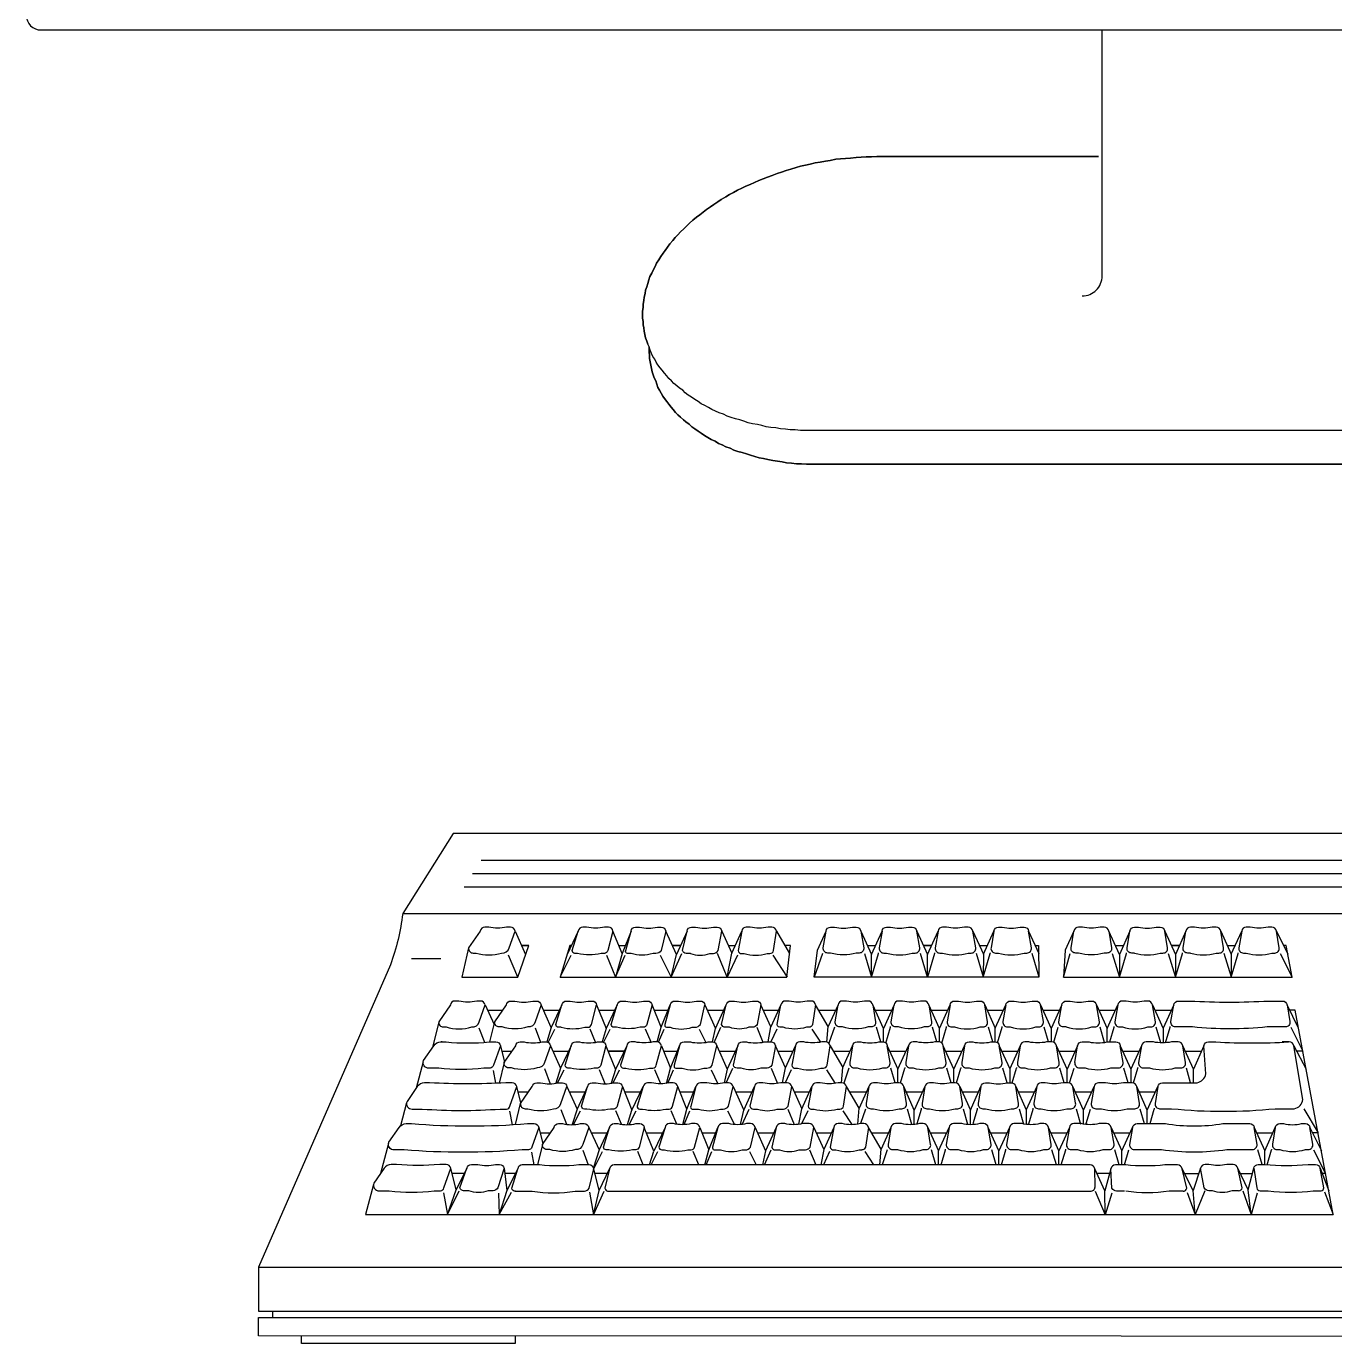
# Model space of a CAD drawing. Header units: millimetres. Extents: x 1474 to 2240, y 2278 to 2630.
# Drawn here: x 1905.55 to 1948.39, y 2530.55 to 2573.69 of the extents above; entities that cross this region are included whole.
import ezdxf

# ---------------------------------------------------------------- set-up
doc = ezdxf.new("R2010")
doc.units = ezdxf.units.MM

# ---------------------------------------------------------------- blocks, each defined once
blk = doc.blocks.new('comp4')
for p, q in [((-15.459, 32.395), (-15.507, 32.49)), ((-15.459, 32.395), (-15.507, 32.49)), ((-15.423, 32.287), (-15.459, 32.395)), ((-15.423, 32.287), (-15.459, 32.395)), ((-15.387, 32.18), (-15.423, 32.287)), ((-15.387, 32.18), (-15.423, 32.287)), ((-15.34, 32.085), (-15.387, 32.18)), ((-15.34, 32.085), (-15.387, 32.18)), ((-15.28, 31.989), (-15.34, 32.085)), ((-15.28, 31.989), (-15.34, 32.085)), ((-15.232, 31.894), (-15.28, 31.989)), ((-15.232, 31.894), (-15.28, 31.989)), ((-15.173, 31.81), (-15.232, 31.894)), ((-15.173, 31.81), (-15.232, 31.894)), ((-15.101, 31.715), (-15.173, 31.81)), ((-15.101, 31.715), (-15.173, 31.81)), ((-15.029, 31.631), (-15.101, 31.715)), ((-15.029, 31.631), (-15.101, 31.715)), ((-14.958, 31.536), (-15.029, 31.631)), ((-14.958, 31.536), (-15.029, 31.631)), ((-14.886, 31.452), (-14.958, 31.536)), ((-14.886, 31.452), (-14.958, 31.536)), ((-14.815, 31.357), (-14.886, 31.452)), ((-14.815, 31.357), (-14.886, 31.452)), ((-14.731, 31.285), (-14.815, 31.357)), ((-14.731, 31.285), (-14.815, 31.357)), ((-14.648, 31.202), (-14.731, 31.285)), ((-14.648, 31.202), (-14.731, 31.285)), ((-14.552, 31.118), (-14.648, 31.202)), ((-14.552, 31.118), (-14.648, 31.202)), ((-14.469, 31.047), (-14.552, 31.118)), ((-14.469, 31.047), (-14.552, 31.118)), ((-14.361, 30.975), (-14.469, 31.047)), ((-14.361, 30.975), (-14.469, 31.047)), ((-14.278, 30.892), (-14.361, 30.975)), ((-14.278, 30.892), (-14.361, 30.975)), ((-14.182, 30.82), (-14.278, 30.892)), ((-14.182, 30.82), (-14.278, 30.892)), ((-14.075, 30.748), (-14.182, 30.82)), ((-14.075, 30.748), (-14.182, 30.82)), ((-13.968, 30.677), (-14.075, 30.748)), ((-13.968, 30.677), (-14.075, 30.748)), ((-13.86, 30.605), (-13.968, 30.677)), ((-13.86, 30.605), (-13.968, 30.677)), ((-13.753, 30.534), (-13.86, 30.605)), ((-13.753, 30.534), (-13.86, 30.605)), ((-13.634, 30.474), (-13.753, 30.534)), ((-13.634, 30.474), (-13.753, 30.534)), ((-13.514, 30.414), (-13.634, 30.474)), ((-13.514, 30.414), (-13.634, 30.474)), ((-13.407, 30.343), (-13.514, 30.414)), ((-13.407, 30.343), (-13.514, 30.414)), ((-13.288, 30.295), (-13.407, 30.343)), ((-13.288, 30.295), (-13.407, 30.343)), ((-13.168, 30.235), (-13.288, 30.295)), ((-13.168, 30.235), (-13.288, 30.295)), ((-13.025, 30.188), (-13.168, 30.235)), ((-13.025, 30.188), (-13.168, 30.235)), ((-12.906, 30.128), (-13.025, 30.188)), ((-12.906, 30.128), (-13.025, 30.188)), ((-12.775, 30.08), (-12.906, 30.128)), ((-12.775, 30.08), (-12.906, 30.128)), ((-12.631, 30.045), (-12.775, 30.08)), ((-12.631, 30.045), (-12.775, 30.08)), ((-12.488, 30.009), (-12.631, 30.045)), ((-12.488, 30.009), (-12.631, 30.045)), ((-12.357, 29.961), (-12.488, 30.009)), ((-12.357, 29.961), (-12.488, 30.009)), ((-12.214, 29.913), (-12.357, 29.961)), ((-12.214, 29.913), (-12.357, 29.961)), ((-12.071, 29.878), (-12.214, 29.913)), ((-12.071, 29.878), (-12.214, 29.913)), ((-11.916, 29.854), (-12.071, 29.878)), ((-11.916, 29.854), (-12.071, 29.878)), ((-11.773, 29.818), (-11.916, 29.854)), ((-11.773, 29.818), (-11.916, 29.854)), ((-11.629, 29.782), (-11.773, 29.818)), ((-11.629, 29.782), (-11.773, 29.818)), ((-11.474, 29.758), (-11.629, 29.782)), ((-11.474, 29.758), (-11.629, 29.782)), ((-11.307, 29.746), (-11.474, 29.758)), ((-11.307, 29.746), (-11.474, 29.758)), ((-11.164, 29.711), (-11.307, 29.746)), ((-11.164, 29.711), (-11.307, 29.746)), ((-10.997, 29.699), (-11.164, 29.711)), ((-10.997, 29.699), (-11.164, 29.711)), ((-10.842, 29.675), (-10.997, 29.699)), ((-10.842, 29.675), (-10.997, 29.699)), ((-10.675, 29.675), (-10.842, 29.675)), ((-10.675, 29.675), (-10.842, 29.675)), ((-10.508, 29.663), (-10.675, 29.675)), ((-10.508, 29.663), (-10.675, 29.675)), ((-10.341, 29.663), (-10.508, 29.663)), ((-10.341, 29.663), (-10.508, 29.663)), ((-10.174, 29.663), (-10.341, 29.663)), ((-10.174, 29.663), (-10.341, 29.663)), ((-9.995, 29.663), (-10.174, 29.663)), ((-9.995, 29.663), (-10.174, 29.663)), ((17.934, 29.663), (-9.995, 29.663)), ((17.934, 29.663), (-9.995, 29.663)), ((-20.966, 15.59), (18.876, 15.59)), ((-21.241, 15.152), (19.151, 15.152)), ((-21.517, 14.715), (19.426, 14.715)), ((-23.531, 13.84), (21.441, 13.84)), ((-8.528, 13.267), (-8.18, 12.496)), ((-19.766, 11.754), (-19.403, 12.788)), ((-16.452, 12.788), (-16.246, 12.788)), ((-12.901, 11.754), (-12.754, 12.544)), ((-12.864, 12.788), (-12.644, 12.788)), ((-8.311, 12.788), (-8.048, 12.788)), ((-6.346, 11.754), (-6.575, 12.532)), ((-4.511, 11.754), (-4.741, 12.532)), ((-4.643, 12.788), (-4.389, 12.788)), ((-2.686, 11.754), (-2.916, 12.532)), ((-0.194, 12.788), (0.069, 12.788)), ((3.606, 11.754), (3.376, 12.532)), ((3.475, 12.788), (3.729, 12.788)), ((-23.248, 12.364), (-22.285, 12.364)), ((-14.739, 11.754), (-14.567, 12.496)), ((-11.409, 12.476), (-10.941, 11.754)), ((-1.896, 11.754), (5.597, 11.754)), ((-20.754, 10.673), (-20.257, 10.673)), ((-18.919, 10.673), (-18.402, 10.673)), ((-17.111, 10.673), (-16.585, 10.673)), ((-15.294, 10.673), (-14.843, 10.673)), ((-13.556, 10.673), (-13.018, 10.673)), ((-11.722, 10.673), (-11.226, 10.673)), ((-9.907, 10.673), (-9.354, 10.673)), ((-8.058, 10.673), (-7.52, 10.673)), ((-6.224, 10.673), (-5.686, 10.673)), ((-4.389, 10.673), (-3.86, 10.673)), ((-2.564, 10.673), (-2.026, 10.673)), ((-0.73, 10.673), (-0.192, 10.673)), ((1.104, 10.673), (1.642, 10.673)), ((-21.044, 10.092), (-20.858, 9.622)), ((-19.198, 10.101), (-19.019, 9.625)), ((-18.666, 10.111), (-18.817, 9.634)), ((-18.77, 9.618), (-18.552, 10.057)), ((-17.215, 9.622), (-17.396, 10.057)), ((-16.954, 9.619), (-16.736, 10.057)), ((-15.398, 9.622), (-15.58, 10.057)), ((-15.154, 9.626), (-14.969, 10.057)), ((-13.818, 10.057), (-13.6, 9.62)), ((-13.33, 9.62), (-13.109, 10.113)), ((-11.937, 10.113), (-11.739, 9.625)), ((-11.565, 9.636), (-11.474, 10.124)), ((-11.282, 10.057), (-11.48, 9.636)), ((-10.129, 10.057), (-9.85, 9.627)), ((-9.637, 9.628), (-9.595, 10.139)), ((-9.393, 10.113), (-9.574, 9.589)), ((-7.878, 9.636), (-8.019, 10.113)), ((-7.789, 9.634), (-7.789, 10.077)), ((-6.043, 9.636), (-6.184, 10.113)), ((-4.209, 9.636), (-4.35, 10.113)), ((-4.128, 9.635), (-4.125, 10.087)), ((-2.384, 9.636), (-2.525, 10.113)), ((-2.21, 9.622), (-2.065, 10.113)), ((-0.545, 9.62), (-0.691, 10.113)), ((-0.461, 9.636), (-0.461, 10.077)), ((1.294, 9.603), (1.143, 10.113)), ((-18.692, 9.51), (-18.359, 8.773)), ((-15.058, 9.51), (-14.763, 8.775)), ((-9.534, 9.51), (-9.12, 8.801)), ((-3.307, 9.51), (-3.65, 8.749)), ((-1.428, 9.51), (-1.776, 8.739)), ((2.71, 9.51), (2.362, 8.739)), ((-20.289, 9.335), (-19.951, 9.335)), ((-18.613, 9.335), (-18.095, 9.335)), ((-14.988, 9.335), (-14.537, 9.335)), ((-13.17, 9.335), (-12.632, 9.335)), ((-11.247, 9.335), (-10.751, 9.335)), ((-9.432, 9.335), (-8.879, 9.335)), ((-7.583, 9.335), (-7.045, 9.335)), ((-5.749, 9.335), (-5.211, 9.335)), ((-3.915, 9.335), (-3.385, 9.335)), ((-2.045, 9.335), (-1.507, 9.335)), ((0.046, 9.335), (0.584, 9.335)), ((2.093, 9.335), (2.631, 9.335)), ((-22.861, 8.98), (-23.088, 8.122)), ((-20.573, 8.704), (-20.493, 8.281)), ((-18.891, 8.763), (-18.704, 8.263)), ((-18.458, 8.291), (-18.246, 8.719)), ((-16.9, 8.263), (-17.09, 8.719)), ((-16.642, 8.291), (-16.429, 8.719)), ((-15.083, 8.263), (-15.274, 8.719)), ((-14.848, 8.286), (-14.663, 8.719)), ((-13.432, 8.719), (-13.206, 8.265)), ((-12.938, 8.297), (-12.723, 8.775)), ((-11.463, 8.775), (-11.26, 8.277)), ((-10.807, 8.719), (-11.005, 8.297)), ((-9.654, 8.719), (-9.369, 8.278)), ((-8.918, 8.775), (-9.087, 8.286)), ((-7.403, 8.297), (-7.544, 8.775)), ((-5.568, 8.297), (-5.71, 8.775)), ((-3.734, 8.297), (-3.875, 8.775)), ((-1.865, 8.297), (-2.006, 8.775)), ((-1.689, 8.291), (-1.546, 8.775)), ((0.227, 8.297), (0.086, 8.775)), ((2.274, 8.297), (2.133, 8.775)), ((-19.751, 7.997), (-19.412, 7.997)), ((-18.075, 7.997), (-17.557, 7.997)), ((-16.336, 8.172), (-16.024, 7.395)), ((-16.266, 7.997), (-15.741, 7.997)), ((-14.45, 7.997), (-13.999, 7.997)), ((-14.224, 7.437), (-13.928, 8.172)), ((-12.711, 8.172), (-12.363, 7.401)), ((-12.632, 7.997), (-12.094, 7.997)), ((-10.787, 8.172), (-10.461, 7.448)), ((-10.708, 7.997), (-10.213, 7.997)), ((-8.894, 7.997), (-8.341, 7.997)), ((-8.262, 8.172), (-8.582, 7.463)), ((-7.045, 7.997), (-6.507, 7.997)), ((-6.428, 8.172), (-6.776, 7.401)), ((-5.289, 8.172), (-4.941, 7.401)), ((-5.21, 7.997), (-4.672, 7.997)), ((-3.376, 7.997), (-2.847, 7.997)), ((-2.768, 8.172), (-3.112, 7.411)), ((-1.507, 7.997), (-0.969, 7.997)), ((0.585, 7.997), (1.123, 7.997)), ((-23.403, 7.642), (-23.602, 6.885)), ((-20.035, 7.365), (-19.951, 6.924)), ((-18.353, 7.425), (-18.17, 6.936)), ((-17.933, 6.927), (-17.707, 7.381)), ((-16.367, 6.938), (-16.552, 7.381)), ((-16.117, 6.927), (-15.891, 7.381)), ((-14.55, 6.938), (-14.735, 7.381)), ((-14.319, 6.926), (-14.124, 7.381)), ((-12.894, 7.381), (-12.669, 6.93)), ((-12.411, 6.934), (-12.185, 7.437)), ((-10.924, 7.437), (-10.716, 6.925)), ((-10.269, 7.38), (-10.47, 6.951)), ((-9.116, 7.38), (-8.821, 6.925)), ((-8.38, 7.437), (-8.544, 6.959)), ((-6.856, 6.931), (-7.005, 7.437)), ((-5.022, 6.931), (-5.171, 7.437)), ((-3.188, 6.931), (-3.337, 7.437)), ((-1.319, 6.935), (-1.467, 7.437)), ((-1.149, 6.959), (-1.008, 7.437)), ((0.766, 6.954), (0.624, 7.437)), ((-23.417, 6.959), (-23.373, 6.959)), ((-19.077, 6.833), (-18.942, 6.3)), ((-19.033, 6.659), (-18.695, 6.659)), ((-17.357, 6.659), (-16.839, 6.659)), ((-16.757, 6.833), (-17.103, 6.097)), ((-15.548, 6.659), (-15.023, 6.659)), ((-13.732, 6.659), (-13.281, 6.659)), ((-11.914, 6.659), (-11.338, 6.659)), ((-11.297, 6.833), (-11.645, 6.063)), ((-10.07, 6.833), (-9.743, 6.11)), ((-9.991, 6.659), (-9.495, 6.659)), ((-8.176, 6.659), (-7.623, 6.659)), ((-6.255, 6.659), (-5.717, 6.659)), ((-4.277, 6.659), (-3.739, 6.659)), ((-2.307, 6.659), (-1.778, 6.659)), ((-0.249, 6.659), (0.289, 6.659)), ((4.435, 6.659), (4.964, 6.659)), ((-23.998, 6.304), (-24.257, 5.321)), ((-18.956, 6.28), (-19.115, 5.607)), ((-17.636, 6.087), (-17.456, 5.607)), ((-17.28, 5.459), (-16.99, 6.043)), ((-15.652, 5.607), (-15.834, 6.043)), ((-15.444, 5.607), (-15.306, 6.057)), ((-15.39, 5.607), (-15.173, 6.043)), ((-13.836, 5.607), (-14.018, 6.043)), ((-13.639, 5.607), (-13.507, 6.099)), ((-13.593, 5.607), (-13.407, 6.043)), ((-12.176, 6.043), (-11.959, 5.607)), ((-11.688, 5.607), (-11.467, 6.099)), ((-10.207, 6.099), (-10.007, 5.607)), ((-9.551, 6.042), (-9.756, 5.607)), ((-8.398, 6.042), (-8.116, 5.607)), ((-7.907, 5.607), (-7.864, 6.125)), ((-7.662, 6.099), (-7.832, 5.607)), ((-6.07, 5.607), (-6.215, 6.099)), ((-5.986, 5.607), (-5.986, 6.063)), ((-4.093, 5.607), (-4.238, 6.099)), ((-4.008, 5.607), (-4.008, 6.063)), ((-2.123, 5.607), (-2.268, 6.099)), ((-2.045, 5.607), (-2.043, 6.073)), ((-0.065, 5.607), (-0.21, 6.099)), ((0.105, 5.607), (0.25, 6.099)), ((4.615, 5.621), (4.474, 6.099)), ((4.705, 5.621), (4.708, 6.073)), ((-19.317, 6.027), (-19.237, 5.607)), ((-21.517, 5.321), (-21.913, 5.321)), ((-21.431, 5.495), (-21.778, 4.786)), ((-20.213, 5.495), (-20.126, 4.772)), ((-19.846, 5.321), (-20.192, 5.321)), ((-16.835, 5.321), (-17.234, 5.321)), ((-0.385, 5.321), (-0.795, 5.321)), ((2.079, 5.321), (2.54, 5.321)), ((3.901, 5.321), (4.297, 5.321)), ((-17.279, 3.968), (-16.93, 4.746)), ((-0.856, 4.746), (-0.521, 3.968)), ((2.734, 4.76), (2.417, 3.982)), ((4.45, 4.684), (4.255, 3.982)), ((-28.254, 2.259), (28.254, 2.259)), ((-27.798, 0.817), (-27.798, 0.609))]:
    blk.add_line(p, q)
for points in [[(43.826, 98.366), (-35.379, 98.366, 0.414214), (-35.858, 97.887), (-35.858, 43.252, 0.414214), (-35.379, 42.774), (43.826, 42.774, 0.414214), (44.304, 43.252), (44.304, 97.887, 0.414214)], [(21.441, 13.84), (19.789, 16.465), (-21.879, 16.465), (-23.531, 13.84, -0.057513), (-23.936, 12.157), (-28.254, 2.259), (-28.254, 0.817), (28.254, 0.817), (28.254, 2.259), (22.024, 12.157, -0.10495)], [(-16.485, 8.297, -0.366309), (-16.336, 8.172), (-16.509, 7.53, -0.339883), (-16.617, 7.437), (-16.726, 7.437, -0.117655), (-17.497, 7.437), (-17.582, 7.437, -0.415382), (-17.673, 7.53), (-17.475, 8.172, -0.366309), (-17.326, 8.297), (-17.199, 8.297, 0.116602), (-16.612, 8.297)], [(-14.796, 8.297, -0.116602), (-15.383, 8.297), (-15.51, 8.297, 0.366309), (-15.658, 8.172), (-15.856, 7.53, 0.415382), (-15.766, 7.437), (-15.68, 7.437, 0.117655), (-14.91, 7.437), (-14.801, 7.437, 0.339883), (-14.693, 7.53), (-14.52, 8.172, 0.366309), (-14.669, 8.297)], [(-12.859, 8.297), (-12.986, 8.297, -0.116602), (-13.573, 8.297), (-13.78, 8.297, 0.366309), (-13.928, 8.172), (-14.101, 7.53, 0.510207), (-14.048, 7.437), (-13.846, 7.437, 0.158155), (-13.129, 7.437), (-13.036, 7.437, 0.245408), (-12.859, 7.53), (-12.711, 8.172, 0.366309)], [(-11.268, 7.437), (-11.062, 7.437, 0.219664), (-10.907, 7.53), (-10.787, 8.172, 0.366309), (-10.936, 8.297), (-11.152, 8.297, -0.116602), (-11.739, 8.297), (-11.866, 8.297, 0.366309), (-12.015, 8.172), (-12.163, 7.53, 0.348383), (-12.041, 7.437), (-11.907, 7.437, 0.176)], [(-7.272, 8.297), (-7.399, 8.297, -0.116602), (-7.986, 8.297), (-8.113, 8.297, 0.366309), (-8.262, 8.172), (-8.355, 7.618, 0.452116), (-8.205, 7.448), (-8.112, 7.448, 0.148441), (-7.273, 7.448), (-7.18, 7.448, 0.452116), (-7.031, 7.618), (-7.124, 8.172, 0.366309)], [(-5.346, 7.448, 0.452116), (-5.197, 7.618), (-5.289, 8.172, 0.366309), (-5.438, 8.297), (-5.565, 8.297, -0.116602), (-6.152, 8.297), (-6.279, 8.297, 0.366309), (-6.428, 8.172), (-6.521, 7.618, 0.452116), (-6.371, 7.448), (-6.278, 7.448, 0.148441), (-5.439, 7.448)], [(0.07, 8.297, -0.116602), (-0.516, 8.297), (-0.741, 8.297, 0.366309), (-0.89, 8.172), (-0.983, 7.618, 0.452116), (-0.833, 7.448), (-0.643, 7.448, 0.148441), (0.197, 7.448), (0.449, 7.448, 0.452116), (0.599, 7.618), (0.506, 8.172, 0.366309), (0.357, 8.297)], [(-23.984, 6.347), (-23.648, 6.833, -0.235369), (-23.417, 6.959), (-23.246, 6.959, 0.039619), (-19.44, 6.959), (-19.226, 6.959, -0.366309), (-19.077, 6.833), (-19.305, 6.192, -0.339883), (-19.413, 6.099), (-19.624, 6.099, -0.04049), (-23.489, 6.099), (-23.814, 6.099, -0.567671)], [(-17.632, 6.28, -0.37843), (-17.874, 6.11, -0.148441), (-18.714, 6.11), (-18.807, 6.11, -0.452116), (-18.956, 6.28), (-18.574, 6.833, -0.366309), (-18.425, 6.959), (-18.299, 6.959, 0.116602), (-17.712, 6.959), (-17.585, 6.959, -0.366309), (-17.436, 6.833)], [(-16.608, 6.959), (-16.481, 6.959, 0.116602), (-15.895, 6.959), (-15.768, 6.959, -0.366309), (-15.619, 6.833), (-15.791, 6.192, -0.339883), (-15.9, 6.099), (-16.008, 6.099, -0.117655), (-16.779, 6.099), (-16.865, 6.099, -0.415382), (-16.955, 6.192), (-16.757, 6.833, -0.366309)], [(-12.319, 6.099, 0.245408), (-12.141, 6.192), (-11.993, 6.833, 0.366309), (-12.142, 6.959), (-12.269, 6.959, -0.116602), (-12.856, 6.959), (-13.062, 6.959, 0.366309), (-13.211, 6.833), (-13.383, 6.192, 0.510207), (-13.33, 6.099), (-13.128, 6.099, 0.158155), (-12.412, 6.099)], [(-11.324, 6.099), (-11.189, 6.099, 0.176), (-10.55, 6.099), (-10.344, 6.099, 0.219664), (-10.189, 6.192), (-10.07, 6.833, 0.366309), (-10.218, 6.959), (-10.434, 6.959, -0.116602), (-11.021, 6.959), (-11.148, 6.959, 0.366309), (-11.297, 6.833), (-11.445, 6.192, 0.348383)], [(-20.728, 4.76, -0.176), (-21.367, 4.76), (-21.537, 4.76, -0.348383), (-21.659, 4.854), (-21.431, 5.495, -0.366309), (-21.283, 5.621), (-21.076, 5.621, 0.116602), (-20.489, 5.621), (-20.362, 5.621, -0.366309), (-20.213, 5.495), (-20.411, 4.854, -0.219664), (-20.566, 4.76)], [(-16.786, 4.746), (-1.01, 4.746, 0.448245), (-0.859, 4.891), (-0.869, 5.481, 0.366309), (-1.018, 5.607), (-16.611, 5.607, 0.366309), (-16.76, 5.481), (-16.908, 4.84, 0.348383)]]:
    blk.add_lwpolyline(points, format="xyb", close=True)
for points in [[(-1.278, 34.063, 0.414214), (-0.624, 34.717), (-0.624, 42.774)], [(-19.854, 13.267, 0.366309), (-20.002, 13.393), (-20.129, 13.393, -0.116602), (-20.716, 13.393), (-20.843, 13.393, 0.366309), (-20.992, 13.267), (-21.374, 12.714), (-21.6, 11.754), (-19.766, 11.754), (-20.069, 12.481)], [(-16.645, 13.267, 0.366309), (-16.794, 13.393), (-16.921, 13.393, -0.116602), (-17.508, 13.393), (-17.635, 13.393, 0.366309), (-17.783, 13.267)], [(-16.053, 13.267, -0.366309), (-15.905, 13.393), (-15.778, 13.393, 0.116602), (-15.191, 13.393), (-15.064, 13.393, -0.366309), (-14.915, 13.267)], [(-14.219, 13.267, -0.366309), (-14.07, 13.393), (-13.943, 13.393, 0.116602), (-13.357, 13.393), (-13.23, 13.393, -0.366309), (-13.081, 13.267)], [(-11.289, 13.267, 0.366309), (-11.438, 13.393), (-11.565, 13.393, -0.116602), (-12.152, 13.393), (-12.279, 13.393, 0.366309), (-12.428, 13.267)], [(-9.784, 12.532), (-10.052, 11.754), (-9.949, 12.639), (-9.666, 13.267, -0.366309), (-9.517, 13.393), (-9.39, 13.393, 0.116602), (-8.803, 13.393), (-8.676, 13.393, -0.366309), (-8.528, 13.267), (-8.435, 12.714, -0.452116), (-8.584, 12.544), (-8.677, 12.544, -0.148441), (-9.516, 12.544), (-9.609, 12.544, -0.452116), (-9.759, 12.714), (-9.666, 13.267)], [(-7.832, 13.267, -0.366309), (-7.683, 13.393), (-7.556, 13.393, 0.116602), (-6.969, 13.393), (-6.842, 13.393, -0.366309), (-6.693, 13.267), (-6.346, 12.496)], [(-4.859, 13.267, 0.366309), (-5.008, 13.393), (-5.135, 13.393, -0.116602), (-5.722, 13.393), (-5.849, 13.393, 0.366309), (-5.998, 13.267)], [(-4.172, 13.267, -0.366309), (-4.024, 13.393), (-3.897, 13.393, 0.116602), (-3.31, 13.393), (-3.183, 13.393, -0.366309), (-3.034, 13.267)], [(-0.41, 13.267, 0.366309), (-0.559, 13.393), (-0.686, 13.393, -0.116602), (-1.273, 13.393), (-1.4, 13.393, 0.366309), (-1.549, 13.267)], [(0.286, 13.267, -0.366309), (0.434, 13.393), (0.561, 13.393, 0.116602), (1.148, 13.393), (1.275, 13.393, -0.366309), (1.424, 13.267)], [(3.258, 13.267, 0.366309), (3.109, 13.393), (2.982, 13.393, -0.116602), (2.396, 13.393), (2.269, 13.393, 0.366309), (2.12, 13.267)], [(5.084, 13.267, 0.366309), (4.935, 13.393), (4.808, 13.393, -0.116602), (4.221, 13.393), (4.094, 13.393, 0.366309), (3.945, 13.267)], [(-21.374, 12.714, 0.452116), (-21.224, 12.544), (-21.131, 12.544, 0.148441), (-20.292, 12.544, 0.37843), (-20.05, 12.714), (-19.854, 13.267), (-19.506, 12.496)], [(-16.349, 12.532), (-16.645, 13.267), (-16.818, 12.626, -0.339883), (-16.926, 12.532), (-17.035, 12.532, -0.117655), (-17.805, 12.532), (-17.891, 12.532, -0.415382), (-17.981, 12.626), (-17.783, 13.267), (-18.146, 12.496)], [(-14.111, 12.532), (-14.246, 12.532, -0.348383), (-14.367, 12.626), (-14.219, 13.267), (-14.567, 12.496), (-14.915, 13.267), (-15.063, 12.626, -0.245408), (-15.241, 12.532), (-15.334, 12.532, -0.158155), (-16.05, 12.532), (-16.173, 12.532, -0.510207), (-16.226, 12.626), (-16.053, 13.267), (-16.349, 12.532), (-16.559, 11.754)], [(-14.111, 12.532, 0.176), (-13.472, 12.532), (-13.355, 12.532, 0.219664), (-13.2, 12.626), (-13.081, 13.267), (-12.754, 12.544), (-12.428, 13.267), (-12.547, 12.626, 0.430901), (-12.42, 12.532), (-12.354, 12.532, 0.14784), (-11.592, 12.532), (-11.508, 12.532)], [(-11.511, 12.532, 0.341099), (-11.386, 12.626), (-11.289, 13.267), (-10.86, 12.532)], [(-8.41, 12.532), (-8.18, 11.754), (-8.18, 12.496), (-7.832, 13.267), (-7.925, 12.714, 0.452116), (-7.775, 12.544), (-7.682, 12.544, 0.148441), (-6.843, 12.544), (-6.75, 12.544, 0.452116), (-6.601, 12.714), (-6.693, 13.267)], [(-6.111, 12.556, -0.039916), (-6.116, 12.532), (-6.346, 11.754), (-6.346, 12.496), (-5.998, 13.267), (-6.09, 12.714, 0.452116), (-5.941, 12.544), (-5.848, 12.544, 0.148441), (-5.009, 12.544), (-4.916, 12.544, 0.452116), (-4.766, 12.714), (-4.859, 13.267), (-4.516, 12.506), (-4.52, 11.754), (-4.29, 12.532, 0.039916), (-4.285, 12.556)], [(-4.516, 12.506), (-4.172, 13.267), (-4.264, 12.72, 0.463798), (-4.115, 12.544), (-4.023, 12.544, 0.148441), (-3.183, 12.544), (-3.091, 12.544, 0.463798), (-2.942, 12.72), (-3.034, 13.267), (-2.699, 12.526)], [(-0.062, 12.496), (-0.41, 13.267), (-0.317, 12.714, -0.452116), (-0.467, 12.544), (-0.56, 12.544, -0.148441), (-1.399, 12.544), (-1.492, 12.544, -0.452116), (-1.641, 12.714), (-1.549, 13.267), (-1.832, 12.639), (-1.896, 11.754), (-1.667, 12.532)], [(0.435, 12.544), (0.342, 12.544, -0.452116), (0.193, 12.714), (0.286, 13.267), (-0.062, 12.496), (-0.062, 11.754)], [(0.435, 12.544, 0.148441), (1.275, 12.544), (1.367, 12.544, 0.452116), (1.517, 12.714), (1.424, 13.267), (1.772, 12.496)], [(2.269, 12.544), (2.177, 12.544, -0.452116), (2.027, 12.714), (2.12, 13.267), (1.772, 12.496), (1.772, 11.754)], [(2.269, 12.544, 0.148441), (3.109, 12.544), (3.201, 12.544, 0.452116), (3.351, 12.714), (3.258, 13.267), (3.602, 12.506), (3.597, 11.754), (3.827, 12.532, 0.039916), (3.832, 12.556)], [(3.602, 12.506), (3.945, 13.267), (3.853, 12.72, 0.463798), (4.002, 12.544), (4.095, 12.544, 0.148441), (4.934, 12.544), (5.027, 12.544, 0.463798), (5.175, 12.72), (5.084, 13.267), (5.457, 12.506)], [(-8.18, 11.754), (-7.95, 12.532, 0.039916), (-7.945, 12.556)], [(-0.292, 12.532), (-0.062, 11.754), (0.168, 12.532, 0.039916), (0.173, 12.556)], [(1.542, 12.532), (1.772, 11.754), (2.002, 12.532, 0.039916), (2.007, 12.556)], [(-20.832, 10.848, 0.366309), (-20.981, 10.974), (-21.108, 10.974, -0.116602), (-21.695, 10.974), (-21.822, 10.974, 0.366309), (-21.971, 10.848), (-22.353, 10.295), (-22.552, 9.453)], [(-22.353, 10.295, 0.452116), (-22.203, 10.125), (-22.11, 10.125, 0.148441), (-21.271, 10.125, 0.37843), (-21.029, 10.295), (-20.832, 10.848), (-20.541, 10.201)], [(-20.674, 9.636), (-20.518, 10.295), (-20.137, 10.848, -0.366309), (-19.988, 10.974), (-19.861, 10.974, 0.116602), (-19.274, 10.974), (-19.147, 10.974, -0.366309), (-18.998, 10.848)], [(-18.341, 10.113), (-18.427, 10.113, -0.415382), (-18.517, 10.207), (-18.319, 10.848), (-18.666, 10.111), (-18.998, 10.848), (-19.194, 10.295, -0.37843), (-19.437, 10.125, -0.148441), (-20.276, 10.125), (-20.369, 10.125, -0.452116), (-20.518, 10.295)], [(-18.341, 10.113, 0.117655), (-17.571, 10.113), (-17.462, 10.113, 0.339883), (-17.354, 10.207), (-17.181, 10.848), (-16.868, 10.071)], [(-18.319, 10.848, -0.366309), (-18.171, 10.974), (-18.044, 10.974, 0.116602), (-17.457, 10.974), (-17.33, 10.974, -0.366309), (-17.181, 10.848)], [(-15.069, 10.113), (-15.365, 10.848), (-15.538, 10.207, -0.339883), (-15.646, 10.113), (-15.754, 10.113, -0.117655), (-16.525, 10.113), (-16.611, 10.113, -0.415382), (-16.701, 10.207), (-16.503, 10.848), (-16.868, 10.071), (-17.003, 9.634)], [(-16.503, 10.848, -0.366309), (-16.354, 10.974), (-16.227, 10.974, 0.116602), (-15.641, 10.974), (-15.514, 10.974, -0.366309), (-15.365, 10.848)], [(-15.198, 9.635), (-15.069, 10.113), (-14.773, 10.848, -0.366309), (-14.624, 10.974), (-14.497, 10.974, 0.116602), (-13.91, 10.974), (-13.783, 10.974, -0.366309), (-13.635, 10.848)], [(-14.773, 10.848), (-14.946, 10.207, 0.510207), (-14.893, 10.113), (-14.77, 10.113, 0.158155), (-14.053, 10.113), (-13.96, 10.113, 0.245408), (-13.783, 10.207), (-13.635, 10.848), (-13.287, 10.077)], [(-13.389, 9.635), (-13.287, 10.077), (-12.939, 10.848, -0.366309), (-12.79, 10.974), (-12.663, 10.974, 0.116602), (-12.076, 10.974), (-11.949, 10.974, -0.366309), (-11.8, 10.848)], [(-10.227, 10.113), (-10.311, 10.113, -0.14784), (-11.074, 10.113), (-11.14, 10.113, -0.430901), (-11.267, 10.207), (-11.147, 10.848), (-11.474, 10.124), (-11.8, 10.848), (-11.92, 10.207, -0.219664), (-12.075, 10.113), (-12.192, 10.113, -0.176), (-12.831, 10.113), (-12.965, 10.113, -0.348383), (-13.087, 10.207), (-12.939, 10.848)], [(-10.009, 10.848, 0.366309), (-10.158, 10.974), (-10.285, 10.974, -0.116602), (-10.872, 10.974), (-10.998, 10.974, 0.366309), (-11.147, 10.848)], [(-5.955, 10.077), (-6.303, 10.848), (-6.21, 10.295, -0.452116), (-6.359, 10.125), (-6.452, 10.125, -0.148441), (-7.291, 10.125), (-7.384, 10.125, -0.452116), (-7.534, 10.295), (-7.441, 10.848), (-7.789, 10.077), (-8.137, 10.848), (-8.044, 10.295, -0.452116), (-8.193, 10.125), (-8.286, 10.125, -0.148441), (-9.126, 10.125), (-9.218, 10.125, -0.452116), (-9.368, 10.295), (-9.275, 10.848), (-9.595, 10.139), (-10.009, 10.848), (-10.106, 10.207, -0.341099), (-10.231, 10.113)], [(-8.137, 10.848, 0.366309), (-8.285, 10.974), (-8.412, 10.974, -0.116602), (-8.999, 10.974), (-9.126, 10.974, 0.366309), (-9.275, 10.848)], [(-6.303, 10.848, 0.366309), (-6.451, 10.974), (-6.578, 10.974, -0.116602), (-7.165, 10.974), (-7.292, 10.974, 0.366309), (-7.441, 10.848)], [(-5.955, 9.634), (-5.955, 10.077), (-5.607, 10.848), (-5.7, 10.295, 0.452116), (-5.55, 10.125), (-5.457, 10.125, 0.148441), (-4.618, 10.125), (-4.525, 10.125)], [(-5.607, 10.848, -0.366309), (-5.458, 10.974), (-5.331, 10.974, 0.116602), (-4.744, 10.974), (-4.617, 10.974, -0.366309), (-4.468, 10.848)], [(-4.525, 10.125, 0.452116), (-4.375, 10.295), (-4.468, 10.848), (-4.125, 10.087), (-3.781, 10.848), (-3.873, 10.3, 0.463798), (-3.724, 10.125), (-3.632, 10.125, 0.148441), (-2.793, 10.125), (-2.7, 10.125, 0.463798), (-2.551, 10.3), (-2.643, 10.848), (-2.295, 10.077)], [(-3.781, 10.848, -0.366309), (-3.633, 10.974), (-3.506, 10.974, 0.116602), (-2.919, 10.974), (-2.792, 10.974, -0.366309), (-2.643, 10.848)], [(-1.798, 10.125), (-1.89, 10.125, -0.452116), (-2.04, 10.295), (-1.947, 10.848), (-2.295, 10.077), (-2.295, 9.636)], [(-1.947, 10.848, -0.366309), (-1.798, 10.974), (-1.671, 10.974, 0.116602), (-1.085, 10.974), (-0.958, 10.974, -0.366309), (-0.809, 10.848)], [(-1.798, 10.125, 0.148441), (-0.958, 10.125), (-0.866, 10.125, 0.452116), (-0.716, 10.295), (-0.809, 10.848), (-0.461, 10.077), (-0.113, 10.848), (-0.206, 10.295, 0.452116), (-0.056, 10.125), (0.037, 10.125, 0.148441), (0.876, 10.125), (0.969, 10.125, 0.452116), (1.118, 10.295), (1.025, 10.848), (1.373, 10.077)], [(1.025, 10.848, 0.366309), (0.877, 10.974), (0.75, 10.974, -0.116602), (0.163, 10.974), (0.036, 10.974, 0.366309), (-0.113, 10.848)], [(5.807, 10.087), (5.433, 10.848), (5.525, 10.3, -0.463798), (5.376, 10.125), (5.284, 10.125), (4.781, 10.125, -0.05104), (2.339, 10.125), (1.871, 10.125), (1.778, 10.125, -0.463798), (1.629, 10.3), (1.721, 10.848), (1.378, 10.087), (1.375, 9.602)], [(1.721, 10.848, -0.366309), (1.87, 10.974), (2.249, 10.974, 0.026589), (4.828, 10.974), (5.285, 10.974, -0.366309), (5.433, 10.848)], [(-7.711, 9.598), (-7.559, 10.113, 0.039916), (-7.554, 10.137)], [(-5.877, 9.598), (-5.725, 10.113, 0.039916), (-5.72, 10.137)], [(-4.05, 9.604), (-3.899, 10.113, 0.039916), (-3.895, 10.137)], [(-0.372, 9.636), (-0.231, 10.113, 0.039916), (-0.226, 10.137)], [(1.453, 9.606), (1.603, 10.113, 0.039916), (1.608, 10.137)], [(-20.333, 9.51), (-20.561, 8.869, -0.339883), (-20.669, 8.775), (-20.88, 8.775, -0.0616), (-22.352, 8.775), (-22.678, 8.775, -0.567671), (-22.848, 9.023), (-22.512, 9.51, -0.235369), (-22.281, 9.636)], [(-22.236, 9.636), (-22.281, 9.636), (-22.11, 9.636, 0.048413), (-20.696, 9.636), (-20.482, 9.636, -0.366309), (-20.333, 9.51), (-20.198, 8.976)], [(-20.212, 8.956), (-19.83, 9.51, -0.366309), (-19.681, 9.636), (-19.554, 9.636, 0.116602), (-18.968, 9.636), (-18.841, 9.636, -0.366309), (-18.692, 9.51), (-18.888, 8.956, -0.37843), (-19.13, 8.786, -0.148441), (-19.97, 8.786), (-20.063, 8.786, -0.452116), (-20.212, 8.956), (-20.37, 8.287)], [(-16.875, 9.51), (-17.047, 8.869, -0.339883), (-17.156, 8.775), (-17.264, 8.775, -0.117655), (-18.035, 8.775), (-18.121, 8.775, -0.415382), (-18.211, 8.869), (-18.013, 9.51, -0.366309), (-17.864, 9.636), (-17.737, 9.636, 0.116602), (-17.15, 9.636), (-17.023, 9.636, -0.366309), (-16.875, 9.51), (-16.562, 8.733)], [(-16.197, 9.51), (-16.395, 8.869, 0.415382), (-16.304, 8.775), (-16.219, 8.775, 0.117655), (-15.448, 8.775), (-15.339, 8.775, 0.339883), (-15.231, 8.869), (-15.058, 9.51, 0.366309), (-15.207, 9.636), (-15.334, 9.636, -0.116602), (-15.921, 9.636), (-16.048, 9.636, 0.366309), (-16.197, 9.51), (-16.562, 8.733), (-16.701, 8.28)], [(-14.896, 8.278), (-14.763, 8.775), (-14.467, 9.51), (-14.639, 8.869, 0.510207), (-14.586, 8.775), (-14.384, 8.775, 0.158155), (-13.667, 8.775), (-13.575, 8.775, 0.245408), (-13.397, 8.869), (-13.249, 9.51), (-12.901, 8.739)], [(-14.467, 9.51, -0.366309), (-14.318, 9.636), (-14.111, 9.636, 0.116602), (-13.525, 9.636), (-13.398, 9.636, -0.366309), (-13.249, 9.51)], [(-11.09, 8.297), (-10.999, 8.786), (-11.326, 9.51), (-11.445, 8.869, -0.219664), (-11.6, 8.775), (-11.806, 8.775, -0.176), (-12.445, 8.775), (-12.58, 8.775, -0.348383), (-12.701, 8.869), (-12.553, 9.51), (-12.901, 8.739), (-13.004, 8.293)], [(-12.553, 9.51, -0.366309), (-12.404, 9.636), (-12.277, 9.636, 0.116602), (-11.69, 9.636), (-11.474, 9.636, -0.366309), (-11.326, 9.51)], [(-10.999, 8.786), (-10.672, 9.51), (-10.792, 8.869, 0.430901), (-10.665, 8.775), (-10.599, 8.775, 0.14784), (-9.836, 8.775), (-9.753, 8.775)], [(-9.756, 8.775, 0.341099), (-9.631, 8.869), (-9.534, 9.51, 0.366309), (-9.683, 9.636), (-9.81, 9.636, -0.116602), (-10.397, 9.636), (-10.524, 9.636, 0.366309), (-10.672, 9.51)], [(-9.162, 8.297), (-9.12, 8.801), (-8.8, 9.51), (-8.893, 8.956, 0.452116), (-8.743, 8.786), (-8.651, 8.786, 0.148441), (-7.811, 8.786), (-7.719, 8.786, 0.452116), (-7.569, 8.956), (-7.662, 9.51), (-7.314, 8.739)], [(-8.8, 9.51, -0.366309), (-8.651, 9.636), (-8.525, 9.636, 0.116602), (-7.938, 9.636), (-7.811, 9.636, -0.366309), (-7.662, 9.51)], [(-7.314, 8.297), (-7.314, 8.739), (-6.966, 9.51), (-7.059, 8.956, 0.452116), (-6.909, 8.786), (-6.817, 8.786, 0.148441), (-5.977, 8.786), (-5.884, 8.786, 0.452116), (-5.735, 8.956), (-5.828, 9.51)], [(-5.48, 8.297), (-5.48, 8.739), (-5.828, 9.51, 0.366309), (-5.977, 9.636), (-6.103, 9.636, -0.116602), (-6.69, 9.636), (-6.817, 9.636, 0.366309), (-6.966, 9.51)], [(-5.48, 8.739), (-5.132, 9.51), (-5.225, 8.956, 0.452116), (-5.075, 8.786), (-4.982, 8.786, 0.148441), (-4.143, 8.786), (-4.05, 8.786, 0.452116), (-3.901, 8.956), (-3.994, 9.51)], [(-5.132, 9.51, -0.366309), (-4.983, 9.636), (-4.856, 9.636, 0.116602), (-4.269, 9.636), (-4.142, 9.636, -0.366309), (-3.994, 9.51), (-3.65, 8.749), (-3.653, 8.297)], [(-3.031, 9.636), (-3.158, 9.636, 0.366309), (-3.307, 9.51), (-3.398, 8.962, 0.463798), (-3.25, 8.786), (-3.157, 8.786, 0.148441), (-2.318, 8.786), (-2.181, 8.786, 0.463798), (-2.032, 8.962), (-2.124, 9.51)], [(-1.776, 8.297), (-1.776, 8.739), (-2.124, 9.51, 0.366309), (-2.273, 9.636), (-2.444, 9.636, -0.116602), (-3.031, 9.636)], [(-1.521, 8.956, 0.452116), (-1.371, 8.786), (-1.181, 8.786, 0.148441), (-0.342, 8.786), (-0.089, 8.786, 0.452116), (0.06, 8.956), (-0.033, 9.51), (0.315, 8.739)], [(-1.521, 8.956), (-1.428, 9.51, -0.366309), (-1.279, 9.636), (-1.055, 9.636, 0.116602), (-0.468, 9.636), (-0.181, 9.636, -0.366309), (-0.033, 9.51)], [(2.362, 8.297), (2.362, 8.739), (2.014, 9.51, 0.366309), (1.866, 9.636), (1.641, 9.636, -0.116602), (1.054, 9.636), (0.812, 9.636, 0.366309), (0.663, 9.51), (0.315, 8.739), (0.315, 8.297)], [(0.663, 9.51), (0.57, 8.956, 0.452116), (0.72, 8.786), (0.928, 8.786, 0.148441), (1.767, 8.786), (1.958, 8.786, 0.452116), (2.107, 8.956), (2.014, 9.51)], [(0.854, 7.401), (1.202, 8.172), (1.109, 7.618, 0.452116), (1.258, 7.448), (1.651, 7.448, 0.050757), (5.045, 7.448), (5.665, 7.448, 0.337347), (5.946, 7.747), (5.65, 9.51), (6.058, 8.739)], [(1.202, 8.172, -0.366309), (1.35, 8.297), (2.487, 8.297, 0.301197), (2.771, 8.586), (2.71, 9.51, -0.366309), (2.859, 9.636), (3.101, 9.636, 0.029284), (5.475, 9.636)], [(5.65, 9.51, 0.366309), (5.501, 9.636), (5.276, 9.636)], [(-7.227, 8.291), (-7.084, 8.775, 0.039916), (-7.079, 8.798)], [(-5.393, 8.291), (-5.25, 8.775, 0.039916), (-5.245, 8.798)], [(-3.567, 8.293), (-3.425, 8.775, 0.039916), (-3.42, 8.798)], [(0.402, 8.291), (0.545, 8.775, 0.039916), (0.55, 8.798)], [(-22.778, 8.297), (-22.822, 8.297, 0.235369), (-23.054, 8.172), (-23.389, 7.685, 0.567671), (-23.219, 7.437), (-22.894, 7.437, 0.03566), (-20.342, 7.437), (-20.131, 7.437, 0.339883), (-20.022, 7.53), (-19.795, 8.172)], [(-19.66, 7.638), (-19.795, 8.172, 0.366309), (-19.944, 8.297), (-20.157, 8.297, -0.02755), (-22.651, 8.297), (-22.822, 8.297)], [(-19.674, 7.618), (-19.292, 8.172, -0.366309), (-19.143, 8.297), (-19.016, 8.297, 0.116602), (-18.429, 8.297), (-18.302, 8.297, -0.366309), (-18.154, 8.172), (-17.821, 7.435)], [(-9.218, 7.437, 0.341099), (-9.093, 7.53), (-8.996, 8.172, 0.366309), (-9.145, 8.297), (-9.272, 8.297, -0.116602), (-9.858, 8.297), (-9.985, 8.297, 0.366309), (-10.134, 8.172), (-10.254, 7.53)], [(-4.941, 6.941), (-4.941, 7.401), (-4.594, 8.172, -0.366309), (-4.445, 8.297), (-4.318, 8.297, 0.116602), (-3.731, 8.297), (-3.604, 8.297, -0.366309), (-3.455, 8.172), (-3.112, 7.411), (-3.114, 6.94)], [(-1.238, 7.401), (-1.586, 8.172, 0.366309), (-1.734, 8.297), (-1.906, 8.297, -0.116602), (-2.492, 8.297), (-2.619, 8.297, 0.366309), (-2.768, 8.172), (-2.86, 7.624)], [(-19.836, 6.931), (-19.674, 7.618, 0.452116), (-19.524, 7.448), (-19.431, 7.448, 0.148441), (-18.592, 7.448, 0.37843), (-18.35, 7.618), (-18.154, 8.172)], [(-4.594, 8.172), (-4.686, 7.618, 0.452116), (-4.537, 7.448), (-4.444, 7.448, 0.148441), (-3.605, 7.448), (-3.512, 7.448, 0.452116), (-3.362, 7.618), (-3.455, 8.172)], [(-2.86, 7.624, 0.463798), (-2.711, 7.448), (-2.619, 7.448, 0.148441), (-1.779, 7.448), (-1.642, 7.448, 0.463798), (-1.494, 7.624), (-1.586, 8.172)], [(-10.254, 7.53, 0.430901), (-10.127, 7.437), (-10.061, 7.437, 0.14784), (-9.298, 7.437), (-9.214, 7.437)], [(-6.687, 6.958), (-6.546, 7.437, 0.039916), (-6.541, 7.46)], [(-4.853, 6.958), (-4.712, 7.437, 0.039916), (-4.707, 7.46)], [(-3.028, 6.956), (-2.886, 7.437, 0.039916), (-2.881, 7.46)], [(0.943, 6.959), (1.084, 7.437, 0.039916), (1.088, 7.46)], [(-14.941, 6.833), (-15.139, 6.192, 0.415382), (-15.048, 6.099), (-14.963, 6.099, 0.117655), (-14.192, 6.099), (-14.084, 6.099, 0.339883), (-13.975, 6.192), (-13.803, 6.833, 0.366309), (-13.951, 6.959), (-14.078, 6.959, -0.116602), (-14.665, 6.959), (-14.792, 6.959, 0.366309), (-14.941, 6.833), (-15.306, 6.057), (-15.619, 6.833)], [(-8.278, 6.833, 0.366309), (-8.427, 6.959), (-8.554, 6.959, -0.116602), (-9.141, 6.959), (-9.268, 6.959, 0.366309), (-9.417, 6.833), (-9.743, 6.11), (-9.837, 5.607)], [(-6.334, 6.833, 0.366309), (-6.482, 6.959), (-6.609, 6.959, -0.116602), (-7.196, 6.959), (-7.396, 6.959, 0.366309), (-7.544, 6.833), (-7.864, 6.125), (-8.278, 6.833), (-8.375, 6.192, -0.341099), (-8.5, 6.099)], [(-3.66, 6.833), (-4.008, 6.063), (-4.356, 6.833, 0.366309), (-4.505, 6.959), (-4.632, 6.959, -0.116602), (-5.219, 6.959), (-5.489, 6.959, 0.366309), (-5.638, 6.833), (-5.731, 6.28, 0.452116), (-5.581, 6.11), (-5.345, 6.11, 0.148441), (-4.506, 6.11), (-4.413, 6.11, 0.452116), (-4.263, 6.28), (-4.356, 6.833)], [(-1.326, 6.959), (-1.55, 6.959, 0.366309), (-1.699, 6.833), (-2.043, 6.073), (-2.386, 6.833, 0.366309), (-2.535, 6.959), (-2.662, 6.959, -0.116602), (-3.249, 6.959), (-3.512, 6.959, 0.366309), (-3.66, 6.833), (-3.753, 6.28, 0.452116), (-3.604, 6.11), (-3.375, 6.11, 0.148441), (-2.536, 6.11), (-2.443, 6.11, 0.452116), (-2.293, 6.28), (-2.386, 6.833)], [(-0.328, 6.833, 0.366309), (-0.477, 6.959), (-0.722, 6.959, -0.116602), (-1.308, 6.959)], [(0.368, 6.833, -0.366309), (0.517, 6.959), (1.446, 6.959, 0.080257), (3.331, 6.959), (4.207, 6.959, -0.366309), (4.356, 6.833)], [(5.043, 6.833, -0.366309), (5.191, 6.959), (5.318, 6.959, 0.116602), (5.905, 6.959), (6.032, 6.959, -0.366309), (6.181, 6.833)], [(-9.417, 6.833), (-9.536, 6.192, 0.430901), (-9.409, 6.099), (-9.343, 6.099, 0.14784), (-8.581, 6.099), (-8.497, 6.099)], [(-7.544, 6.833), (-7.637, 6.28, 0.452116), (-7.488, 6.11), (-7.322, 6.11, 0.148441), (-6.483, 6.11), (-6.39, 6.11, 0.452116), (-6.241, 6.28), (-6.334, 6.833), (-5.986, 6.063), (-5.638, 6.833)], [(-1.699, 6.833), (-1.791, 6.286, 0.463798), (-1.642, 6.11), (-1.435, 6.11, 0.148441), (-0.595, 6.11), (-0.385, 6.11, 0.463798), (-0.236, 6.286), (-0.328, 6.833), (0.02, 6.063)], [(0.02, 5.607), (0.02, 6.063), (0.368, 6.833), (0.275, 6.28, 0.452116), (0.425, 6.11), (1.32, 6.11, 0.072153), (3.457, 6.11), (4.299, 6.11, 0.452116), (4.449, 6.28), (4.356, 6.833), (4.699, 6.073), (5.043, 6.833), (4.951, 6.286, 0.463798), (5.1, 6.11), (5.192, 6.11, 0.148441), (6.031, 6.11), (6.124, 6.11, 0.463798), (6.273, 6.286), (6.181, 6.833), (6.554, 6.073)], [(-5.901, 5.607), (-5.756, 6.099, 0.039916), (-5.751, 6.122)], [(-3.924, 5.607), (-3.779, 6.099, 0.039916), (-3.774, 6.122)], [(-1.962, 5.607), (-1.817, 6.099, 0.039916), (-1.812, 6.122)], [(4.781, 5.614), (4.925, 6.099, 0.039916), (4.929, 6.122)], [(-23.861, 5.621), (-23.905, 5.621, 0.235369), (-24.136, 5.495), (-24.472, 5.009, 0.567671), (-24.302, 4.76), (-23.977, 4.76, 0.0616), (-22.504, 4.76), (-22.293, 4.76, 0.339883), (-22.185, 4.854), (-21.958, 5.495)], [(-22.063, 3.982), (-21.778, 4.786), (-21.958, 5.495, 0.366309), (-22.106, 5.621), (-22.32, 5.621, -0.048413), (-23.734, 5.621), (-23.905, 5.621)], [(4.162, 4.786), (3.815, 5.495, 0.366309), (3.666, 5.621), (3.46, 5.621, -0.116602), (2.873, 5.621), (2.746, 5.621, 0.366309), (2.597, 5.495), (2.36, 4.772)], [(3.985, 4.76), (4.255, 3.982), (4.162, 4.786), (4.341, 5.495, -0.366309), (4.49, 5.621), (4.704, 5.621, 0.048413), (6.118, 5.621), (6.367, 5.621, -0.366309), (6.515, 5.495), (6.799, 4.76)], [(-17.094, 4.772), (-17.275, 5.481, 0.366309), (-17.423, 5.607), (-17.762, 5.607, -0.053817), (-19.047, 5.607), (-19.615, 5.607, 0.366309), (-19.764, 5.481), (-20.126, 4.772), (-20.37, 3.982)], [(-19.84, 4.746, -0.348383), (-19.962, 4.84), (-19.764, 5.481)], [(-19.844, 4.746), (-19.297, 4.746, 0.079786), (-17.882, 4.746), (-17.578, 4.746, 0.219664), (-17.423, 4.84), (-17.275, 5.481)], [(2.154, 4.701), (2.417, 3.982), (2.36, 4.772), (1.997, 5.481, 0.366309), (1.848, 5.607), (1.431, 5.607, -0.053817), (0.146, 5.607), (-0.193, 5.607, 0.366309), (-0.342, 5.481), (-0.535, 4.758)], [(0.111, 4.746), (-0.154, 4.746, -0.219664), (-0.309, 4.84), (-0.342, 5.481)], [(2.024, 4.746, 0.348383), (2.146, 4.84), (1.997, 5.481)], [(3.845, 4.76), (3.628, 4.76, -0.176), (2.989, 4.76), (2.872, 4.76, -0.219664), (2.716, 4.854), (2.597, 5.495)], [(3.842, 4.76, 0.348383), (3.964, 4.854), (3.815, 5.495)], [(4.341, 5.495), (4.438, 4.854, 0.339883), (4.547, 4.76), (4.816, 4.76, 0.0616), (6.288, 4.76), (6.544, 4.76, 0.415382), (6.635, 4.854), (6.514, 5.501)], [(2.027, 4.746), (1.565, 4.746, -0.079786), (0.15, 4.746)]]:
    blk.add_lwpolyline(points, format="xyb")
for points in [[(-8.003, 38.634), (-8.182, 38.622), (-8.349, 38.622), (-8.516, 38.61), (-8.683, 38.598), (-8.862, 38.575), (-9.029, 38.563), (-9.196, 38.551), (-9.351, 38.539), (-9.53, 38.503), (-9.685, 38.479), (-9.864, 38.443), (-10.019, 38.42), (-10.186, 38.384), (-10.341, 38.348), (-10.508, 38.312), (-10.651, 38.276), (-10.818, 38.217), (-10.973, 38.169), (-11.128, 38.121), (-11.271, 38.074), (-11.427, 38.014), (-11.582, 37.954), (-11.725, 37.895), (-11.868, 37.847), (-12.011, 37.775), (-12.154, 37.716), (-12.297, 37.656), (-12.429, 37.596), (-12.572, 37.525), (-12.703, 37.453), (-12.834, 37.382), (-12.954, 37.31), (-13.097, 37.227), (-13.216, 37.143), (-13.347, 37.06), (-13.455, 36.988), (-13.586, 36.892), (-13.693, 36.809), (-13.801, 36.725), (-13.908, 36.642), (-14.027, 36.547), (-14.135, 36.451), (-14.23, 36.356), (-14.326, 36.26), (-14.433, 36.165), (-14.516, 36.069), (-14.612, 35.974), (-14.683, 35.878), (-14.779, 35.771), (-14.862, 35.664), (-14.934, 35.556), (-15.006, 35.461), (-15.077, 35.353), (-15.149, 35.246), (-15.22, 35.139), (-15.268, 35.031), (-15.328, 34.912), (-15.375, 34.805), (-15.435, 34.697), (-15.471, 34.59), (-15.507, 34.471), (-15.542, 34.363), (-15.578, 34.256), (-15.59, 34.149), (-15.626, 34.029), (-15.638, 33.91), (-15.662, 33.791), (-15.662, 33.683), (-15.674, 33.564), (-15.674, 33.445), (-15.674, 33.337), (-15.662, 33.23), (-15.662, 33.123), (-15.638, 33.015), (-15.626, 32.908), (-15.602, 32.8), (-15.578, 32.693), (-15.542, 32.586), (-15.507, 32.49), (-15.542, 32.586), (-15.578, 32.693), (-15.602, 32.8), (-15.626, 32.908), (-15.638, 33.015), (-15.662, 33.123), (-15.662, 33.23), (-15.674, 33.337), (-15.674, 33.445), (-15.674, 33.564), (-15.662, 33.683), (-15.662, 33.791), (-15.638, 33.91), (-15.626, 34.029), (-15.59, 34.149), (-15.578, 34.256), (-15.542, 34.363), (-15.507, 34.471), (-15.471, 34.59), (-15.435, 34.697), (-15.375, 34.805), (-15.328, 34.912), (-15.268, 35.031), (-15.22, 35.139), (-15.149, 35.246), (-15.077, 35.353), (-15.006, 35.461), (-14.934, 35.556), (-14.862, 35.664), (-14.779, 35.771), (-14.683, 35.878), (-14.612, 35.974), (-14.516, 36.069), (-14.433, 36.165), (-14.326, 36.26), (-14.23, 36.356), (-14.135, 36.451), (-14.027, 36.547), (-13.908, 36.642), (-13.801, 36.725), (-13.693, 36.809), (-13.586, 36.892), (-13.455, 36.988), (-13.347, 37.06), (-13.216, 37.143), (-13.097, 37.227), (-12.954, 37.31), (-12.834, 37.382), (-12.703, 37.453), (-12.572, 37.525), (-12.429, 37.596), (-12.297, 37.656), (-12.154, 37.716), (-12.011, 37.775), (-11.868, 37.847), (-11.725, 37.895), (-11.582, 37.954), (-11.427, 38.014), (-11.271, 38.074), (-11.128, 38.121), (-10.973, 38.169), (-10.818, 38.217), (-10.651, 38.276), (-10.508, 38.312), (-10.341, 38.348), (-10.186, 38.384), (-10.019, 38.42), (-9.864, 38.443), (-9.685, 38.479), (-9.53, 38.503), (-9.351, 38.539), (-9.196, 38.551), (-9.029, 38.563), (-8.862, 38.575), (-8.683, 38.598), (-8.516, 38.61), (-8.349, 38.622), (-8.182, 38.622), (-8.003, 38.634), (-0.749, 38.634)], [(-16.804, 9.335), (-16.279, 9.335)], [(28.254, 0.609), (28.254, -0.015), (-28.254, 0.015), (-28.254, 0.609)]]:
    blk.add_lwpolyline(points, close=True)
for points in [[(17.862, 28.553), (-9.792, 28.553), (-9.971, 28.553), (-10.138, 28.553), (-10.305, 28.553), (-10.472, 28.565), (-10.639, 28.565), (-10.794, 28.589), (-10.961, 28.601), (-11.104, 28.637), (-11.26, 28.649), (-11.415, 28.673), (-11.57, 28.708), (-11.713, 28.744), (-11.856, 28.768), (-11.999, 28.804), (-12.142, 28.852), (-12.274, 28.899), (-12.417, 28.935), (-12.56, 28.971), (-12.691, 29.019), (-12.81, 29.078), (-12.954, 29.126), (-13.073, 29.186), (-13.192, 29.233), (-13.3, 29.305), (-13.431, 29.365), (-13.538, 29.424), (-13.646, 29.496), (-13.753, 29.567), (-13.86, 29.639), (-13.968, 29.711), (-14.063, 29.782), (-14.147, 29.866), (-14.254, 29.937), (-14.337, 30.009), (-14.433, 30.092), (-14.516, 30.176), (-14.6, 30.247), (-14.672, 30.343), (-14.743, 30.426), (-14.815, 30.522), (-14.886, 30.605), (-14.958, 30.701), (-15.018, 30.784), (-15.065, 30.88), (-15.125, 30.975), (-15.173, 31.071), (-15.208, 31.178), (-15.244, 31.285), (-15.292, 31.381), (-15.328, 31.476), (-15.363, 31.584), (-15.387, 31.691), (-15.411, 31.798), (-15.423, 31.906), (-15.447, 32.013), (-15.447, 32.12), (-15.459, 32.228), (-15.459, 32.335), (-15.459, 32.395), (-15.459, 32.335), (-15.459, 32.228), (-15.447, 32.12), (-15.447, 32.013), (-15.423, 31.906), (-15.411, 31.798), (-15.387, 31.691), (-15.363, 31.584), (-15.328, 31.476), (-15.292, 31.381), (-15.244, 31.285), (-15.208, 31.178), (-15.173, 31.071), (-15.125, 30.975), (-15.065, 30.88), (-15.018, 30.784), (-14.958, 30.701), (-14.886, 30.605), (-14.815, 30.522), (-14.743, 30.426), (-14.672, 30.343), (-14.6, 30.247), (-14.516, 30.176), (-14.433, 30.092), (-14.337, 30.009), (-14.254, 29.937), (-14.147, 29.866), (-14.063, 29.782), (-13.968, 29.711), (-13.86, 29.639), (-13.753, 29.567), (-13.646, 29.496), (-13.538, 29.424), (-13.431, 29.365), (-13.3, 29.305), (-13.192, 29.233), (-13.073, 29.186), (-12.954, 29.126), (-12.81, 29.078), (-12.691, 29.019), (-12.56, 28.971), (-12.417, 28.935), (-12.274, 28.899), (-12.142, 28.852), (-11.999, 28.804), (-11.856, 28.768), (-11.713, 28.744), (-11.57, 28.708), (-11.415, 28.673), (-11.26, 28.649), (-11.104, 28.637), (-10.961, 28.601), (-10.794, 28.589), (-10.639, 28.565), (-10.472, 28.565), (-10.305, 28.553), (-10.138, 28.553), (-9.971, 28.553), (-9.792, 28.553), (17.862, 28.553)], [(-19.603, 12.788), (-19.403, 12.788), (-19.637, 12.788)], [(-18.375, 11.754), (-10.95, 11.754), (-10.83, 12.788), (-11.009, 12.788)], [(-18.009, 12.788), (-18.056, 12.788), (-18.375, 11.754), (-18.016, 12.476)], [(-15.098, 12.476), (-14.739, 11.754), (-14.389, 12.532)], [(-14.435, 12.788), (-14.699, 12.788), (-14.444, 12.788)], [(-12.562, 12.476), (-12.901, 11.754), (-13.218, 12.532)], [(-2.818, 12.788), (-2.713, 12.788), (-2.695, 11.754), (-10.052, 11.754)], [(-6.223, 12.788), (-6.477, 12.788), (-6.214, 12.788)], [(1.904, 12.788), (1.64, 12.788), (1.895, 12.788)], [(5.202, 12.532), (5.597, 11.754), (5.405, 12.788), (5.319, 12.788)], [(-16.86, 12.476), (-16.559, 11.754), (-16.249, 12.476)], [(6.655, 4.722), (6.944, 3.982), (5.698, 10.673), (5.519, 10.673)], [(5.551, 10.113), (5.947, 9.335), (5.742, 9.335)], [(-18.013, 9.51), (-18.359, 8.773), (-18.515, 8.28)], [(-17.475, 8.172), (-17.821, 7.435), (-17.982, 6.925)], [(-16.168, 6.925), (-16.024, 7.395), (-15.658, 8.172)], [(-14.362, 6.925), (-14.224, 7.437), (-14.52, 8.172)], [(-12.472, 6.928), (-12.363, 7.401), (-12.015, 8.172)], [(-10.556, 6.937), (-10.461, 7.448), (-10.134, 8.172)], [(-8.624, 6.945), (-8.582, 7.463), (-8.996, 8.172)], [(-6.776, 6.941), (-6.776, 7.401), (-7.124, 8.172)], [(-1.238, 6.949), (-1.238, 7.401), (-0.89, 8.172)], [(0.854, 6.959), (0.854, 7.401), (0.506, 8.172)], [(5.984, 7.446), (6.445, 6.659), (6.267, 6.659)], [(-17.436, 6.833), (-17.103, 6.097), (-17.286, 5.519)], [(-13.803, 6.833), (-13.507, 6.099), (-13.211, 6.833)], [(-11.993, 6.833), (-11.645, 6.063), (-11.75, 5.607)], [(6.299, 6.099), (6.695, 5.321), (6.583, 5.321)], [(-17.414, 4.717), (-17.279, 3.968), (-17.094, 4.772), (-16.76, 5.481)], [(-0.306, 4.687), (-0.521, 3.968), (-0.535, 4.758), (-0.869, 5.481)], [(-24.486, 4.966), (-24.745, 3.982), (6.944, 3.982)], [(-22.198, 4.689), (-22.063, 3.982), (-21.678, 4.755)], [(-20.395, 4.686), (-20.37, 3.982), (-19.965, 4.715)], [(-19.845, 0.01), (-19.845, -0.246), (-26.842, -0.243), (-26.842, 0.014)]]:
    blk.add_lwpolyline(points)

msp = doc.modelspace()

# ---------------------------------------------------------------- block references
msp.add_blockref('comp4', (1941.404, 2530.794))

doc.saveas('drawing.dxf')
